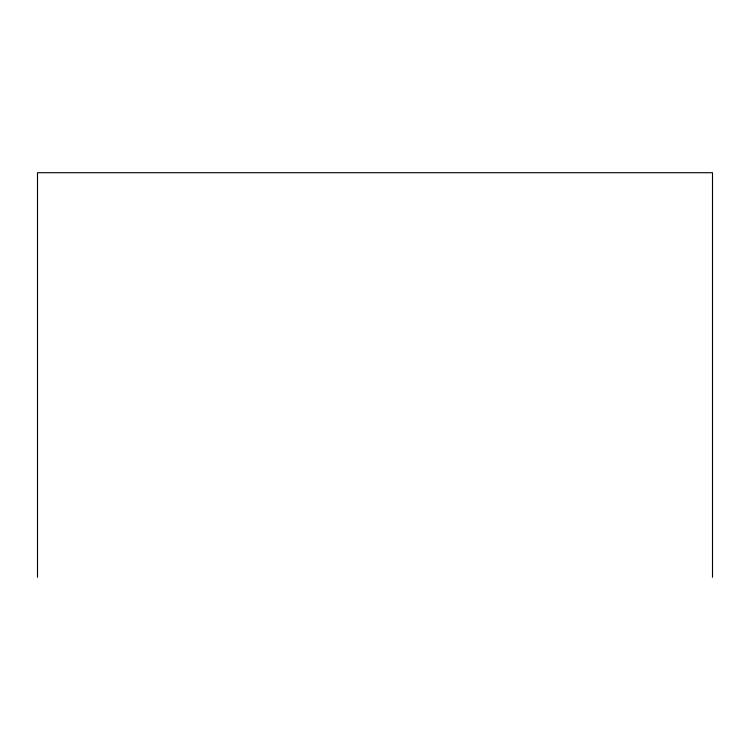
<?xml version="1.0" encoding="UTF-8"?>
<svg xmlns="http://www.w3.org/2000/svg" width="750" height="750" viewBox="0 0 750 750"><rect width="100%" height="100%" fill="white"/><g stroke="black" fill="none" stroke-linecap="round" stroke-linejoin="round"><path stroke-width="1.12" d="M712.5 577.284L712.5 172.716L37.5 172.716L37.5 577.284"/></g></svg>
